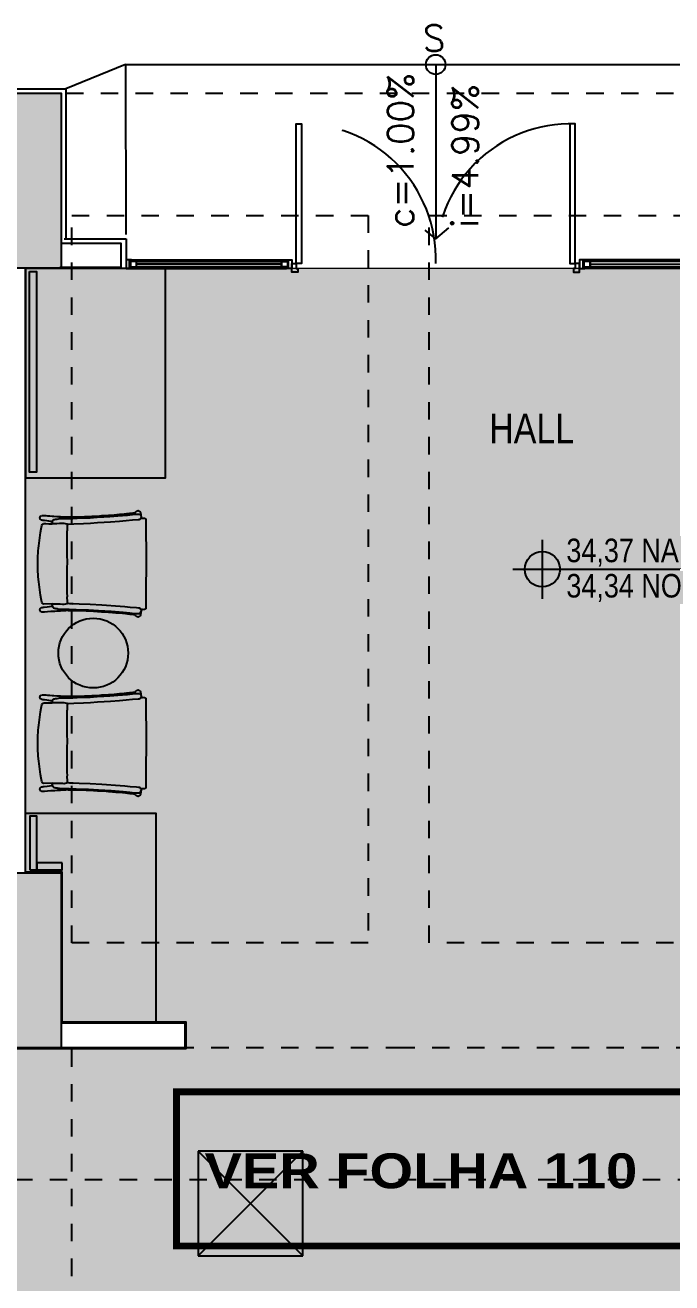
# Model space of a CAD drawing. Header units: metres. Extents: x -154 to 570, y -18 to 184.
# Drawn here: x -4.87 to -1.16, y 2.61 to 9.82 of the extents above; entities that cross this region are included whole.
import ezdxf
from ezdxf.enums import TextEntityAlignment as Align
from ezdxf.xclip import XClip

# ---------------------------------------------------------------- set-up
doc = ezdxf.new("R2010")
doc.units = ezdxf.units.M
doc.header["$XCLIPFRAME"] = 0
for name, pattern in [('CENTER', [2, 1.25, -0.25, 0.25, -0.25]), ('PUC TORRE B$0$DASHEDX2', [1.5, 1, -0.5]), ('PUC TORRE B$0$ESTILO_TQS_0004', [1.12, 0.5, -0.2, 0.01, -0.2, 0.01, -0.2]), ('PUC$0$DASHEDX2', [1.5, 1, -0.5])]:
    doc.linetypes.add(name, pattern=pattern)
for name, color, linetype in [('ARQ-AUX', 7, 'Continuous'), ('ARQ-SIM - EMBASAM', 1, 'Continuous'), ('ARQ-TXT - EMBASAM', 2, 'Continuous'), ('PA-NIVEL', 7, 'Continuous'), ('PA-PAISAGISMO', 7, 'Continuous'), ('PUC TORRE B$0$1', 232, 'PUC TORRE B$0$DASHEDX2'), ('PUC TORRE B$0$205', 7, 'PUC TORRE B$0$ESTILO_TQS_0004'), ('PUC TORRE B$0$4', 2, 'Continuous'), ('PUC TORRE B$0$ARQ-ALV ACAB', 4, 'Continuous'), ('PUC TORRE B$0$JL-LAY', 7, 'Continuous'), ('PUC$0$ARQ-ALV ACAB', 4, 'Continuous'), ('PUC$0$ARQ-ALV OSSO', 5, 'Continuous'), ('PUC$0$ARQ-CAX @ 1', 1, 'Continuous'), ('PUC$0$ARQ-PRJ', 7, 'PUC$0$DASHEDX2')]:
    doc.layers.add(name, color=color, linetype=linetype)
doc.layers.add('PUC$0$ARQ-FORRO', color=9, linetype='Continuous', lineweight=5)
doc.styles.add('Adesa', font='ARIALN.TTF')
doc.styles.add('ARN_3', font='arialbd.ttf', dxfattribs={"width": 1.25, "height": 3})
doc.styles.add('Romans', font='romans.shx')

# ---------------------------------------------------------------- blocks, each defined once
blk = doc.blocks.new('A$C23B574F5')
at = {"layer": 'PA-PAISAGISMO', "color": 7}
for p, q in [((-4.2914, 9.5947, 0), (-4.635, 9.4549, 0)), ((-4.2914, 9.5949, 0), (-0.7186, 9.5949, 0)), ((-4.2914, 9.5947, 0), (-4.2906, 8.6211, 0)), ((-2.5133, 8.5949, 0), (-2.5733, 8.6453, 0))]:
    blk.add_line(p, q, dxfattribs=at)
blk.add_lwpolyline([(-2.5133, 9.5949), (-2.5133, 8.5949), (-2.4371, 8.6586)], dxfattribs=at)
blk.add_circle((-2.5133, 9.5949, 0), 0.0562, dxfattribs=at)
at = {"layer": 'PA-NIVEL', "insert": (-2.5869, 9.8207, 0), "char_height": 0.15, "attachment_point": 1, "style": 'Romans'}
blk.add_mtext_dynamic_manual_height_columns('S{\\C7; }', width=0.335807, gutter_width=0, heights=[0.0626], dxfattribs=at)
at = {"layer": 'PA-NIVEL', "char_height": 0.15, "attachment_point": 1, "rotation": 90, "style": 'Romans'}
for s, insert in [('c=1.00%{\\C7; }', (-2.79, 8.659, 0)), ('i=4.99%{\\C7; }', (-2.419, 8.659, 0))]:
    blk.add_mtext_dynamic_manual_height_columns(s, width=2.128037, gutter_width=0, heights=[0.6232], dxfattribs=dict(at, insert=insert))
blk = doc.blocks.new('PUC TORRE B$0$DINNA JADER ALMEIDA')
at = {"color": 0}
for p, q in [((-0.2775, 0.596), (-0.2769, 0.5985)), ((-0.2774, 0.5923), (-0.2775, 0.596)), ((-0.2764, 0.5815), (-0.2774, 0.5923)), ((-0.2769, 0.5985), (-0.2759, 0.6009)), ((-0.2752, 0.5644), (-0.2764, 0.5815)), ((-0.2759, 0.6009), (-0.2743, 0.6032)), ((-0.2743, 0.6032), (-0.2721, 0.6051)), ((-0.2721, 0.6051), (-0.2697, 0.6066)), ((-0.2697, 0.6066), (-0.2673, 0.6076)), ((-0.2673, 0.6076), (-0.2644, 0.608)), ((-0.2644, 0.608), (-0.2619, 0.6079)), ((-0.2619, 0.6079), (-0.2592, 0.6073)), ((-0.2592, 0.6073), (-0.2568, 0.6062)), ((-0.2568, 0.6062), (-0.2545, 0.6047)), ((-0.2545, 0.6047), (-0.2525, 0.6026)), ((-0.2525, 0.6026), (-0.2511, 0.6004)), ((-0.2511, 0.6004), (-0.2499, 0.5967)), ((-0.2499, 0.5967), (-0.2495, 0.5937)), ((-0.2495, 0.5937), (-0.2491, 0.5911)), ((-0.2491, 0.5911), (-0.2479, 0.5832)), ((-0.2479, 0.5832), (-0.2458, 0.5672)), ((-0.2303, 0.5884), (-0.2296, 0.591)), ((-0.2301, 0.5385), (-0.2303, 0.5884)), ((-0.2296, 0.591), (-0.2277, 0.5933)), ((-0.2277, 0.5933), (-0.2244, 0.5952)), ((-0.2244, 0.5952), (-0.2203, 0.5966)), ((-0.2203, 0.5966), (-0.2006, 0.6012)), ((-0.2006, 0.6012), (-0.1902, 0.6035)), ((-0.1902, 0.6035), (-0.1901, 0.6034)), ((-0.1901, 0.6034), (-0.1898, 0.6027)), ((-0.1898, 0.6027), (-0.1893, 0.6025)), ((-0.1893, 0.6025), (-0.1889, 0.6029)), ((-0.1889, 0.6038), (-0.1792, 0.6059)), ((-0.1889, 0.6029), (-0.1889, 0.6038)), ((-0.1792, 0.6059), (-0.1033, 0.6151)), ((-0.1033, 0.6151), (-0.0748, 0.6178)), ((-0.0748, 0.6178), (-0.0602, 0.6187)), ((-0.0602, 0.6187), (-0.0448, 0.6195)), ((-0.0448, 0.6195), (-0.0296, 0.6198)), ((-0.0296, 0.6198), (-0.0147, 0.6201)), ((-0.0147, 0.6201), (0, 0.6202)), ((0, 0.6202), (0.0299, 0.6198)), ((0.0299, 0.6198), (0.0453, 0.6194)), ((0.0453, 0.6194), (0.0604, 0.6186)), ((0.0604, 0.6186), (0.0751, 0.6178)), ((0.0751, 0.6178), (0.0895, 0.6164)), ((0.0895, 0.6164), (0.1036, 0.6151)), ((0.1036, 0.6151), (0.1795, 0.6059)), ((0.1795, 0.6059), (0.189, 0.6038)), ((0.189, 0.6038), (0.1891, 0.6027)), ((0.1891, 0.6027), (0.1895, 0.6026)), ((0.1895, 0.6026), (0.19, 0.6025)), ((0.19, 0.6025), (0.1903, 0.6034)), ((0.1903, 0.6034), (0.1919, 0.6032)), ((0.1919, 0.6032), (0.2009, 0.6011)), ((0.2009, 0.6011), (0.2206, 0.5965)), ((0.2206, 0.5965), (0.2248, 0.5952)), ((0.2248, 0.5952), (0.2281, 0.5932)), ((0.2281, 0.5932), (0.23, 0.5906)), ((0.23, 0.5906), (0.2305, 0.5882)), ((0.2305, 0.5882), (0.2304, 0.5747)), ((0.2462, 0.5687), (0.248, 0.5813)), ((0.248, 0.5813), (0.2493, 0.591)), ((0.2493, 0.591), (0.25, 0.5971)), ((0.25, 0.5971), (0.2513, 0.6004)), ((0.2513, 0.6004), (0.253, 0.6028)), ((0.253, 0.6028), (0.2549, 0.6049)), ((0.2549, 0.6049), (0.2573, 0.6064)), ((0.2573, 0.6064), (0.2596, 0.6074)), ((0.2596, 0.6074), (0.262, 0.6079)), ((0.262, 0.6079), (0.2646, 0.6081)), ((0.2646, 0.6081), (0.2673, 0.6075)), ((0.2673, 0.6075), (0.2701, 0.6065)), ((0.2701, 0.6065), (0.2726, 0.6052)), ((0.2726, 0.6052), (0.2746, 0.6032)), ((0.2746, 0.6032), (0.2761, 0.6006)), ((0.2761, 0.6006), (0.2772, 0.5983)), ((0.2768, 0.5828), (0.2762, 0.5752)), ((0.2773, 0.589), (0.2768, 0.5828)), ((0.2772, 0.5982), (0.2776, 0.5956)), ((0.2776, 0.5928), (0.2773, 0.589)), ((0.2776, 0.5956), (0.2776, 0.5928)), ((-0.2738, 0.5451), (-0.2752, 0.5644)), ((-0.2723, 0.5225), (-0.2738, 0.5451)), ((-0.2716, 0.511), (-0.2723, 0.5225)), ((-0.2705, 0.4914), (-0.2716, 0.511)), ((-0.2574, 0.5058), (-0.2589, 0.498)), ((-0.2565, 0.5103), (-0.2574, 0.5058)), ((-0.2554, 0.517), (-0.2565, 0.5103)), ((-0.2547, 0.522), (-0.2554, 0.517)), ((-0.2543, 0.5239), (-0.2547, 0.522)), ((-0.2539, 0.5259), (-0.2543, 0.5239)), ((-0.2534, 0.5275), (-0.2539, 0.5259)), ((-0.2528, 0.5288), (-0.2534, 0.5275)), ((-0.2513, 0.5316), (-0.2528, 0.5288)), ((-0.2489, 0.5337), (-0.2513, 0.5316)), ((-0.2466, 0.535), (-0.2489, 0.5337)), ((-0.2441, 0.5358), (-0.2466, 0.535)), ((-0.2458, 0.5672), (-0.2439, 0.5528)), ((-0.2419, 0.5362), (-0.2441, 0.5358)), ((-0.2439, 0.5528), (-0.2419, 0.5362)), ((-0.2419, 0.5362), (-0.2391, 0.5366)), ((-0.2391, 0.5366), (-0.2342, 0.5374)), ((-0.2342, 0.5374), (-0.2315, 0.5381)), ((-0.2315, 0.5381), (-0.2301, 0.5385)), ((-0.2301, 0.5382), (-0.2301, 0.5125)), ((-0.2301, 0.5125), (-0.2301, 0.493)), ((0.2304, 0.5747), (0.2303, 0.5563)), ((0.2303, 0.5563), (0.2303, 0.5384)), ((0.2303, 0.5384), (0.2318, 0.538)), ((0.2303, 0.5194), (0.2303, 0.5384)), ((0.2303, 0.5121), (0.2303, 0.5194)), ((0.2304, 0.4953), (0.2303, 0.5121)), ((0.2318, 0.538), (0.2343, 0.5373)), ((0.2343, 0.5373), (0.2368, 0.5369)), ((0.2368, 0.5369), (0.2393, 0.5367)), ((0.2393, 0.5367), (0.2421, 0.5362)), ((0.2421, 0.5362), (0.2422, 0.5385)), ((0.2422, 0.5385), (0.2433, 0.547)), ((0.2422, 0.5362), (0.2448, 0.5357)), ((0.2433, 0.547), (0.2447, 0.5572)), ((0.2447, 0.5572), (0.2462, 0.5687)), ((0.2448, 0.5357), (0.2474, 0.5348)), ((0.2474, 0.5348), (0.2495, 0.5332)), ((0.2495, 0.5332), (0.2514, 0.5315)), ((0.2514, 0.5315), (0.2534, 0.5276)), ((0.2534, 0.5276), (0.2545, 0.5242)), ((0.2545, 0.5242), (0.2552, 0.5198)), ((0.2552, 0.5198), (0.2556, 0.5168)), ((0.2556, 0.5168), (0.2561, 0.5137)), ((0.2561, 0.5137), (0.2569, 0.5099)), ((0.2569, 0.5099), (0.2582, 0.5027)), ((0.2717, 0.5108), (0.2706, 0.4912)), ((0.2729, 0.5278), (0.2717, 0.5108)), ((0.2736, 0.5387), (0.2729, 0.5278)), ((0.2744, 0.5523), (0.2736, 0.5387)), ((0.2753, 0.5639), (0.2744, 0.5523)), ((0.2762, 0.5752), (0.2753, 0.5639)), ((-0.2701, 0.4852), (-0.2705, 0.4914)), ((-0.2699, 0.4794), (-0.2701, 0.4852)), ((-0.2695, 0.4734), (-0.2699, 0.4794)), ((-0.2692, 0.4676), (-0.2695, 0.4734)), ((-0.269, 0.4623), (-0.2692, 0.4676)), ((-0.2687, 0.4597), (-0.269, 0.4623)), ((-0.2684, 0.4577), (-0.2687, 0.4597)), ((-0.2687, 0.4158), (-0.2685, 0.4332)), ((-0.2686, 0.4459), (-0.2684, 0.4577)), ((-0.2685, 0.4332), (-0.2686, 0.4459)), ((-0.2595, 0.4405), (-0.2613, 0.3997)), ((-0.2594, 0.4774), (-0.2595, 0.4753)), ((-0.2595, 0.4753), (-0.2594, 0.474)), ((-0.2594, 0.474), (-0.2595, 0.4728)), ((-0.2595, 0.4728), (-0.2595, 0.4725)), ((-0.2595, 0.4725), (-0.2594, 0.4708)), ((-0.2591, 0.4544), (-0.2595, 0.4405)), ((-0.2593, 0.4835), (-0.2594, 0.4774)), ((-0.2594, 0.4708), (-0.2593, 0.4687)), ((-0.2589, 0.498), (-0.2593, 0.4913)), ((-0.2593, 0.4913), (-0.2593, 0.4835)), ((-0.2593, 0.4687), (-0.259, 0.4624)), ((-0.259, 0.4624), (-0.2591, 0.4544)), ((-0.2302, 0.4779), (-0.2303, 0.4721)), ((-0.2303, 0.4721), (-0.2303, 0.4685)), ((-0.2303, 0.4685), (-0.2264, 0.4508)), ((-0.2301, 0.493), (-0.2302, 0.4779)), ((-0.2289, 0.4186), (-0.2276, 0.449)), ((-0.2268, 0.4395), (-0.2287, 0.4192)), ((-0.2276, 0.449), (-0.2276, 0.4565)), ((-0.2256, 0.4465), (-0.2268, 0.4395)), ((-0.2264, 0.4508), (-0.2252, 0.4496)), ((-0.2249, 0.4482), (-0.2256, 0.4465)), ((-0.2252, 0.4496), (-0.2244, 0.4496)), ((-0.224, 0.4491), (-0.2249, 0.4482)), ((-0.2244, 0.4496), (-0.2208, 0.4502)), ((-0.222, 0.4496), (-0.224, 0.4491)), ((-0.2208, 0.4502), (-0.222, 0.4496)), ((-0.2207, 0.4502), (-0.2183, 0.4504)), ((-0.2183, 0.4504), (-0.1899, 0.4512)), ((-0.1899, 0.4512), (-0.1897, 0.4518)), ((-0.1897, 0.4518), (-0.1889, 0.452)), ((-0.1889, 0.452), (-0.1887, 0.4514)), ((-0.1887, 0.4514), (-0.1882, 0.451)), ((-0.1882, 0.451), (-0.1646, 0.4515)), ((-0.1646, 0.4515), (-0.1165, 0.4516)), ((-0.1165, 0.4516), (-0.0887, 0.4518)), ((-0.0887, 0.4518), (-0.0603, 0.4515)), ((-0.0603, 0.4515), (-0.0301, 0.4513)), ((-0.0301, 0.4513), (0.0151, 0.4509)), ((0.0151, 0.4509), (0.0455, 0.4516)), ((0.0455, 0.4516), (0.0746, 0.4518)), ((0.0746, 0.4518), (0.1028, 0.4517)), ((0.1028, 0.4517), (0.145, 0.4514)), ((0.145, 0.4514), (0.1877, 0.4512)), ((0.1877, 0.4512), (0.1887, 0.4512)), ((0.1887, 0.4512), (0.1889, 0.4514)), ((0.1889, 0.4514), (0.1891, 0.4519)), ((0.1891, 0.4519), (0.1894, 0.452)), ((0.1894, 0.452), (0.1899, 0.4519)), ((0.1899, 0.4519), (0.19, 0.4511)), ((0.19, 0.4511), (0.1914, 0.4511)), ((0.1914, 0.4511), (0.2074, 0.4509)), ((0.2074, 0.4509), (0.2184, 0.4507)), ((0.2184, 0.4507), (0.2241, 0.4503)), ((0.2241, 0.4503), (0.2259, 0.4503)), ((0.2259, 0.4503), (0.2266, 0.4511)), ((0.2266, 0.4511), (0.2272, 0.4537)), ((0.2272, 0.4537), (0.2306, 0.4685)), ((0.2277, 0.4562), (0.2278, 0.4523)), ((0.2278, 0.4523), (0.2278, 0.4435)), ((0.2278, 0.4435), (0.2292, 0.4146)), ((0.2304, 0.4809), (0.2304, 0.4953)), ((0.2306, 0.4694), (0.2304, 0.4809)), ((0.2306, 0.4685), (0.2306, 0.4694)), ((0.2582, 0.5027), (0.259, 0.499)), ((0.259, 0.499), (0.2594, 0.4926)), ((0.2594, 0.467), (0.2592, 0.4591)), ((0.2592, 0.4591), (0.2593, 0.4532)), ((0.2593, 0.4532), (0.2597, 0.4391)), ((0.2594, 0.4926), (0.2595, 0.485)), ((0.2596, 0.4736), (0.2594, 0.467)), ((0.2595, 0.485), (0.2597, 0.476)), ((0.2597, 0.476), (0.2595, 0.4741)), ((0.2595, 0.4741), (0.2596, 0.4736)), ((0.2597, 0.4391), (0.2605, 0.4191)), ((0.2689, 0.4595), (0.2687, 0.4582)), ((0.2687, 0.4582), (0.2687, 0.4578)), ((0.2687, 0.4578), (0.2687, 0.4572)), ((0.2687, 0.4572), (0.2687, 0.4533)), ((0.2687, 0.4533), (0.2688, 0.4455)), ((0.2688, 0.4397), (0.2687, 0.4326)), ((0.2688, 0.4455), (0.2688, 0.4397)), ((0.2691, 0.4624), (0.2689, 0.4595)), ((0.2697, 0.4733), (0.2691, 0.4624)), ((0.2706, 0.4912), (0.2697, 0.4733)), ((-0.271, 0.3424), (-0.2699, 0.3841)), ((-0.2699, 0.3841), (-0.2687, 0.4158)), ((-0.2613, 0.3997), (-0.264, 0.3301)), ((-0.2334, 0.3209), (-0.2308, 0.3831)), ((-0.2308, 0.3831), (-0.2289, 0.4186)), ((0.2292, 0.4146), (0.2314, 0.3582)), ((0.2605, 0.4191), (0.2617, 0.3947)), ((0.2617, 0.3947), (0.2632, 0.3487)), ((0.2687, 0.4326), (0.2689, 0.4155)), ((0.2689, 0.4155), (0.2697, 0.3945)), ((0.2697, 0.3945), (0.2706, 0.3531)), ((-0.2746, 0.2786), (-0.2733, 0.3002)), ((-0.2733, 0.3002), (-0.272, 0.3213)), ((-0.272, 0.3213), (-0.271, 0.3424)), ((-0.264, 0.3301), (-0.2671, 0.2724)), ((-0.2375, 0.2534), (-0.2334, 0.3209)), ((0.2314, 0.3582), (0.234, 0.3185)), ((0.234, 0.3185), (0.2369, 0.2778)), ((0.2632, 0.3487), (0.2646, 0.3209)), ((0.2646, 0.3209), (0.2669, 0.2794)), ((0.2706, 0.3531), (0.2717, 0.3317)), ((0.2717, 0.3317), (0.2728, 0.3106)), ((0.2728, 0.3106), (0.2741, 0.2894)), ((0.2741, 0.2894), (0.2755, 0.2671)), ((-0.2788, 0.215), (-0.2779, 0.2278)), ((-0.2779, 0.2278), (-0.2761, 0.2546)), ((-0.2761, 0.2546), (-0.2746, 0.2786)), ((-0.2671, 0.2724), (-0.272, 0.2)), ((-0.245, 0.1472), (-0.2375, 0.2534)), ((0.2369, 0.2778), (0.2389, 0.2393)), ((0.2389, 0.2393), (0.2416, 0.2039)), ((0.2669, 0.2794), (0.2691, 0.242)), ((0.2691, 0.242), (0.2716, 0.2065)), ((0.2755, 0.2671), (0.2763, 0.2544)), ((0.2763, 0.2544), (0.2772, 0.241)), ((0.2772, 0.241), (0.279, 0.2149)), ((-0.2853, 0.1339), (-0.2836, 0.1521)), ((-0.2836, 0.1521), (-0.282, 0.1721)), ((-0.282, 0.1721), (-0.2804, 0.193)), ((-0.2804, 0.193), (-0.2788, 0.215)), ((-0.272, 0.2), (-0.2773, 0.1311)), ((-0.2471, 0.121), (-0.245, 0.1472)), ((0.2416, 0.2039), (0.2453, 0.1529)), ((0.2453, 0.1529), (0.2484, 0.1132)), ((0.2716, 0.2065), (0.2749, 0.1618)), ((0.2749, 0.1618), (0.2792, 0.1065)), ((0.279, 0.2149), (0.2814, 0.1823)), ((0.2814, 0.1823), (0.2839, 0.1517)), ((0.2839, 0.1517), (0.2864, 0.1251)), ((-0.292, 0.0702), (-0.291, 0.0787)), ((-0.291, 0.0787), (-0.2908, 0.0829)), ((-0.2908, 0.0847), (-0.2905, 0.0855)), ((-0.2908, 0.084), (-0.2908, 0.0847)), ((-0.2908, 0.0829), (-0.2908, 0.084)), ((-0.2906, 0.0859), (-0.2905, 0.0875)), ((-0.2905, 0.0855), (-0.2906, 0.0859)), ((-0.2905, 0.0875), (-0.2903, 0.0885)), ((-0.2903, 0.0885), (-0.2902, 0.09)), ((-0.2902, 0.09), (-0.2894, 0.0942)), ((-0.2894, 0.0942), (-0.2889, 0.0982)), ((-0.2889, 0.0982), (-0.288, 0.106)), ((-0.288, 0.106), (-0.2868, 0.1179)), ((-0.2868, 0.1179), (-0.2853, 0.1339)), ((-0.2824, 0.0794), (-0.2838, 0.0683)), ((-0.2808, 0.0929), (-0.2824, 0.0794)), ((-0.2773, 0.1311), (-0.2808, 0.0929)), ((-0.253, 0.0539), (-0.2498, 0.0901)), ((-0.2498, 0.0901), (-0.2471, 0.121)), ((0.2484, 0.1132), (0.2515, 0.0775)), ((0.2515, 0.0775), (0.2543, 0.0448)), ((0.2792, 0.1065), (0.2827, 0.0766)), ((0.2827, 0.0766), (0.2852, 0.0588)), ((0.2864, 0.1251), (0.287, 0.1174)), ((0.287, 0.1174), (0.2877, 0.1108)), ((0.2877, 0.1108), (0.2882, 0.1055)), ((0.2882, 0.1055), (0.2887, 0.1011)), ((0.2887, 0.1011), (0.2897, 0.0932)), ((0.2897, 0.0932), (0.2906, 0.0884)), ((0.2906, 0.0884), (0.2908, 0.086)), ((0.2908, 0.086), (0.2906, 0.0854)), ((0.2906, 0.0854), (0.2909, 0.0847)), ((0.2909, 0.0847), (0.291, 0.0836)), ((0.291, 0.0836), (0.291, 0.0823)), ((0.291, 0.0823), (0.2912, 0.0787)), ((0.2912, 0.0787), (0.2918, 0.0729)), ((0.2918, 0.0729), (0.2923, 0.0696)), ((-0.3049, 0.0469), (-0.3043, 0.0496)), ((-0.3049, 0.0442), (-0.3049, 0.0469)), ((-0.3044, 0.0414), (-0.3049, 0.0442)), ((-0.3032, 0.0389), (-0.3044, 0.0414)), ((-0.3043, 0.0496), (-0.3031, 0.0523)), ((-0.3017, 0.0366), (-0.3032, 0.0389)), ((-0.3031, 0.0523), (-0.3014, 0.0544)), ((-0.2995, 0.0346), (-0.3017, 0.0366)), ((-0.3014, 0.0544), (-0.2995, 0.0561)), ((-0.2995, 0.0561), (-0.2974, 0.0579)), ((-0.2971, 0.0332), (-0.2995, 0.0346)), ((-0.2974, 0.0579), (-0.2949, 0.0603)), ((-0.2944, 0.0323), (-0.2971, 0.0332)), ((-0.2949, 0.0603), (-0.2937, 0.0613)), ((-0.2923, 0.0319), (-0.2944, 0.0323)), ((-0.2937, 0.0613), (-0.2936, 0.0621)), ((-0.2936, 0.0621), (-0.2929, 0.0653)), ((-0.2929, 0.0653), (-0.292, 0.0702)), ((-0.2805, 0.0294), (-0.2923, 0.0319)), ((-0.2846, 0.0602), (-0.2855, 0.0501)), ((-0.2855, 0.0501), (-0.2854, 0.0472)), ((-0.2854, 0.0472), (-0.2852, 0.0447)), ((-0.2852, 0.0447), (-0.2838, 0.0379)), ((-0.2845, 0.0621), (-0.2846, 0.0602)), ((-0.2838, 0.0683), (-0.2845, 0.0621)), ((-0.2838, 0.0379), (-0.2831, 0.0363)), ((-0.2831, 0.0363), (-0.2815, 0.0341)), ((-0.2815, 0.0341), (-0.2805, 0.0331)), ((-0.2805, 0.0331), (-0.2791, 0.0319)), ((-0.2751, 0.0289), (-0.2805, 0.0294)), ((-0.2791, 0.0319), (-0.2778, 0.0309)), ((-0.2778, 0.0309), (-0.2744, 0.0291)), ((-0.2705, 0.0284), (-0.2751, 0.0289)), ((-0.2744, 0.0291), (-0.2722, 0.0286)), ((-0.2663, 0.0283), (-0.2705, 0.0284)), ((-0.2632, 0.0288), (-0.2663, 0.0283)), ((-0.2622, 0.0292), (-0.2632, 0.0288)), ((-0.2627, 0.0163), (-0.2625, 0.0229)), ((-0.2625, 0.0112), (-0.2627, 0.0163)), ((-0.2625, 0.0229), (-0.2622, 0.0292)), ((-0.2619, 0.0075), (-0.2625, 0.0112)), ((-0.2621, 0.0291), (-0.2585, 0.0313)), ((-0.2607, 0.0049), (-0.2619, 0.0075)), ((-0.2593, 0.0032), (-0.2607, 0.0049)), ((-0.2586, 0.0026), (-0.2593, 0.0032)), ((-0.2586, 0.0022), (-0.2586, 0.0026)), ((-0.2585, 0.001), (-0.2586, 0.0022)), ((-0.2585, 0.0313), (-0.2566, 0.0336)), ((-0.2584, 0.0006), (-0.2585, 0.001)), ((-0.2582, 0.0003), (-0.2584, 0.0006)), ((-0.2579, 0.0001), (-0.2582, 0.0003)), ((-0.2575, 0.0001), (-0.2579, 0.0001)), ((-0.257, 0.0001), (-0.2575, 0.0001)), ((-0.2564, 0.0002), (-0.257, 0.0001)), ((-0.2566, 0.0336), (-0.255, 0.0371)), ((-0.2559, 0.0002), (-0.2564, 0.0002)), ((-0.2548, 0.0002), (-0.2559, 0.0002)), ((-0.255, 0.0371), (-0.2539, 0.0435)), ((-0.2497, 0.0001), (-0.2548, 0.0002)), ((-0.2539, 0.0435), (-0.253, 0.0539)), ((-0.2405, 0.0005), (-0.2497, 0.0001)), ((-0.227, 0.001), (-0.2405, 0.0005)), ((-0.2076, 0.0008), (-0.227, 0.001)), ((-0.1818, 0.0004), (-0.2076, 0.0008)), ((-0.155, 0.0002), (-0.1818, 0.0004)), ((-0.0997, 0.0002), (-0.155, 0.0002)), ((-0.0524, 0), (-0.0997, 0.0002)), ((0.0002, 0), (-0.0524, 0)), ((0.1548, 0.0001), (0.1001, 0)), ((0.1954, 0.0005), (0.1548, 0.0001)), ((0.2182, 0.0008), (0.1954, 0.0005)), ((0.2272, 0.0009), (0.2182, 0.0008)), ((0.2345, 0.0008), (0.2272, 0.0009)), ((0.2406, 0.0005), (0.2345, 0.0008)), ((0.2459, 0.0003), (0.2406, 0.0005)), ((0.25, 0.0001), (0.2459, 0.0003)), ((0.253, 0.0001), (0.25, 0.0001)), ((0.255, 0.0002), (0.253, 0.0001)), ((0.2543, 0.0448), (0.2547, 0.0392)), ((0.2547, 0.0392), (0.2559, 0.0346)), ((0.256, 0.0003), (0.255, 0.0002)), ((0.2559, 0.0346), (0.2566, 0.0332)), ((0.2566, 0.0002), (0.256, 0.0003)), ((0.2566, 0.0332), (0.2603, 0.03)), ((0.2571, 0.0001), (0.2566, 0.0002)), ((0.2576, 0.0001), (0.2571, 0.0001)), ((0.2581, 0.0001), (0.2576, 0.0001)), ((0.2584, 0.0003), (0.2581, 0.0001)), ((0.2585, 0.0006), (0.2584, 0.0003)), ((0.2587, 0.001), (0.2585, 0.0006)), ((0.2594, 0.0032), (0.2587, 0.0026)), ((0.2587, 0.0026), (0.2588, 0.0021)), ((0.2588, 0.0021), (0.2587, 0.001)), ((0.2608, 0.005), (0.2594, 0.0032)), ((0.2603, 0.03), (0.2624, 0.0292)), ((0.262, 0.0073), (0.2608, 0.005)), ((0.2627, 0.0112), (0.262, 0.0073)), ((0.2632, 0.0288), (0.2623, 0.0292)), ((0.2623, 0.0292), (0.2626, 0.0227)), ((0.2626, 0.0227), (0.2628, 0.0162)), ((0.2628, 0.0162), (0.2627, 0.0112)), ((0.2667, 0.0283), (0.2632, 0.0288)), ((0.2707, 0.0284), (0.2667, 0.0283)), ((0.2719, 0.0286), (0.2707, 0.0284)), ((0.275, 0.0292), (0.2718, 0.0286)), ((0.2733, 0.0287), (0.2719, 0.0286)), ((0.2805, 0.0293), (0.2733, 0.0287)), ((0.2782, 0.0308), (0.275, 0.0292)), ((0.2809, 0.033), (0.2782, 0.0308)), ((0.2848, 0.0302), (0.2805, 0.0293)), ((0.2828, 0.0355), (0.2809, 0.033)), ((0.2843, 0.038), (0.2828, 0.0355)), ((0.2854, 0.0447), (0.2843, 0.038)), ((0.2915, 0.0317), (0.2848, 0.0302)), ((0.2852, 0.0588), (0.2856, 0.0489)), ((0.2856, 0.0489), (0.2854, 0.0447)), ((0.2897, 0.0646), (0.2881, 0.0657)), ((0.2918, 0.063), (0.2897, 0.0646)), ((0.2945, 0.0323), (0.2915, 0.0317)), ((0.2937, 0.0614), (0.2918, 0.063)), ((0.2923, 0.0696), (0.2931, 0.0652)), ((0.2931, 0.0652), (0.2938, 0.0619)), ((0.2938, 0.0619), (0.2939, 0.0612)), ((0.2939, 0.0612), (0.2951, 0.0602)), ((0.2972, 0.0332), (0.2945, 0.0323)), ((0.2951, 0.0602), (0.2977, 0.0579)), ((0.2997, 0.0347), (0.2972, 0.0332)), ((0.2977, 0.0579), (0.3016, 0.0545)), ((0.3018, 0.0366), (0.2997, 0.0347)), ((0.3016, 0.0545), (0.3033, 0.0522)), ((0.3034, 0.0388), (0.3018, 0.0366)), ((0.3033, 0.0522), (0.3044, 0.0497)), ((0.3045, 0.0413), (0.3034, 0.0388)), ((0.3044, 0.0497), (0.3051, 0.047)), ((0.3051, 0.0441), (0.3045, 0.0413)), ((0.3051, 0.047), (0.3051, 0.0441)), ((0.0525, 0), (0.0002, 0)), ((0.1001, 0), (0.0525, 0))]:
    blk.add_line(p, q, dxfattribs=at)
blk = doc.blocks.new('PUC TORRE B$0$A$C624e849c')
at = {"layer": 'PUC TORRE B$0$JL-LAY'}
for points in [[(0.8017, 0.0207), (0, 0.0207), (0, -1.1784), (0.8017, -1.1784)], [(0.0219, 0.0032), (0.0619, 0.0032), (0.0619, -1.1468), (0.0219, -1.1468)], [(0.7467, -4.3), (0.21, -4.3), (0.21, -3.44), (0, -3.44), (0, -3.1009), (0.7468, -3.1009), (0.7467, -4.3)], [(0.0246, -3.4261), (0.0646, -3.4261), (0.0646, -3.1186), (0.0246, -3.1186)], [(0.21, -3.3861), (0.0646, -3.3861), (0.0646, -3.4261), (0.21, -3.4261)]]:
    blk.add_lwpolyline(points, close=True, dxfattribs=at)
blk.add_circle((0.3882, -2.1839, 0), 0.2, dxfattribs=at)
at = {"layer": 'PUC TORRE B$0$JL-LAY', "rotation": 90}
for p in [(0.6905, -1.6723), (0.6905, -2.7003)]:
    blk.add_blockref('PUC TORRE B$0$DINNA JADER ALMEIDA', p, dxfattribs=at)
blk = doc.blocks.new('*U1662')
for points in [[(0, -0.17), (0.025, -0.17), (0.025, -0.14), (0.035, -0.14), (0.035, -0.12), (0, -0.12), (0, -0.17)], [(1.65, -0.17), (1.625, -0.17), (1.625, -0.14), (1.615, -0.14), (1.615, -0.12), (1.65, -0.12), (1.65, -0.17)], [(0.025, -0.17), (0.025, -0.97), (0.055, -0.97), (0.055, -0.17)], [(1.625, -0.17), (1.625, -0.9702), (1.595, -0.9702), (1.595, -0.17)]]:
    blk.add_lwpolyline(points, close=True)
at = {"layer": 'PUC$0$ARQ-PRJ'}
for centre, start, end in [((0.0505, -0.1958), 268.11777, 1.90745), ((1.5995, -0.1958), 178.09255, 271.88223)]:
    blk.add_arc(centre, 0.775, start, end, dxfattribs=at)
blk = doc.blocks.new('*U1664')
at = {"color": 0, "linetype": 'ByBlock', "ltscale": 0.5}
for points in [[(0.02, -0.045), (0.02, -0.045), (0.02, -0.045), (0.02, -0.045), (0.02, -0.045), (0.02, -0.045), (0.02, -0.045), (0.02, -0.045), (0.02, -0.045), (0.03, -0.045), (0.03, -0.05), (0, -0.05), (0, 0), (0.03, 0), (0.03, -0.005), (0.02, -0.005), (0.02, -0.045)], [(0.93, -0.045), (0.93, -0.045), (0.93, -0.045), (0.93, -0.045), (0.93, -0.045), (0.93, -0.045), (0.93, -0.045), (0.93, -0.045), (0.93, -0.045), (0.92, -0.045), (0.92, -0.05), (0.95, -0.05), (0.95, 0), (0.92, 0), (0.92, -0.005), (0.93, -0.005), (0.93, -0.045)], [(0.025, -0.01), (0.06, -0.01), (0.06, -0.04), (0.025, -0.04)], [(0.925, -0.01), (0.89, -0.01), (0.89, -0.04), (0.925, -0.04)]]:
    blk.add_lwpolyline(points, close=True, dxfattribs=at)
at = {"color": 8, "linetype": 'ByBlock', "ltscale": 0.5}
for points in [[(0.92, 0), (0.03, 0)], [(0.92, -0.05), (0.03, -0.05)]]:
    blk.add_lwpolyline(points, dxfattribs=at)
at = {"color": 7, "linetype": 'ByBlock', "ltscale": 0.5}
blk.add_lwpolyline([(0.89, -0.01), (0.89, -0.04), (0.06, -0.04), (0.06, -0.01)], close=True, dxfattribs=at)
blk.add_lwpolyline([(0.06, -0.025), (0.89, -0.025)], dxfattribs=at)
blk = doc.blocks.new('*U1663')
at = {"color": 0, "linetype": 'ByBlock', "ltscale": 0.5}
for points in [[(0.02, -0.045), (0.02, -0.045), (0.02, -0.045), (0.02, -0.045), (0.02, -0.045), (0.02, -0.045), (0.02, -0.045), (0.02, -0.045), (0.02, -0.045), (0.03, -0.045), (0.03, -0.05), (0, -0.05), (0, 0), (0.03, 0), (0.03, -0.005), (0.02, -0.005), (0.02, -0.045)], [(0.98, -0.045), (0.98, -0.045), (0.98, -0.045), (0.98, -0.045), (0.98, -0.045), (0.98, -0.045), (0.98, -0.045), (0.98, -0.045), (0.98, -0.045), (0.97, -0.045), (0.97, -0.05), (1, -0.05), (1, 0), (0.97, 0), (0.97, -0.005), (0.98, -0.005), (0.98, -0.045)], [(0.025, -0.01), (0.06, -0.01), (0.06, -0.04), (0.025, -0.04)], [(0.975, -0.01), (0.94, -0.01), (0.94, -0.04), (0.975, -0.04)]]:
    blk.add_lwpolyline(points, close=True, dxfattribs=at)
at = {"color": 8, "linetype": 'ByBlock', "ltscale": 0.5}
for points in [[(0.97, 0), (0.03, 0)], [(0.97, -0.05), (0.03, -0.05)]]:
    blk.add_lwpolyline(points, dxfattribs=at)
at = {"color": 7, "linetype": 'ByBlock', "ltscale": 0.5}
blk.add_lwpolyline([(0.94, -0.01), (0.94, -0.04), (0.06, -0.04), (0.06, -0.01)], close=True, dxfattribs=at)
blk.add_lwpolyline([(0.06, -0.025), (0.94, -0.025)], dxfattribs=at)
blk = doc.blocks.new('PUC$0$forro area comum')
at = {"layer": 'PUC$0$ARQ-FORRO'}
h = blk.add_hatch(color=256, dxfattribs=at)
h.dxf.hatch_style = 1
h.paths.add_polyline_path([(11.6882, 2.455), (11.6882, 2.0562), (14.5982, 2.0547), (14.5982, 2.455), (22.4606, 2.455), (22.4606, 2.0562), (25.295, 2.056), (25.295, 2.4552), (26.4562, 2.4546), (26.4563, 3.9549), (5.17, 3.9599), (5.0963, 3.9584), (3.8246, 3.96), (3.825, 9.24), (2.3202, 9.2404), (2.3201, 3.955), (-1.06, 3.955), (-1.06, 4.3049), (-0.355, 4.305), (-0.355, 4.5591), (-0.2032, 4.5606), (-0.2032, 8.4256), (-4.865, 8.4256), (-4.865, 4.9649), (-4.6551, 4.9649), (-4.655, 4.1049), (-3.945, 4.1049), (-3.945, 3.9549), (-11.1863, 3.9549), (-11.1863, 2.455), (-10.025, 2.455), (-10.025, 2.0558), (-7.1264, 2.0558), (-7.1264, 2.455)])
at = {"layer": 'PUC$0$ARQ-FORRO', "elevation": 0}
blk.add_lwpolyline([(5.0963, 3.9584), (3.8246, 3.96), (3.825, 9.24), (2.3202, 9.2404), (2.3201, 3.955), (-1.06, 3.955), (-1.06, 4.3049), (-0.355, 4.305), (-0.355, 4.5591), (-0.2032, 4.5606), (-0.2032, 8.4256), (-4.865, 8.4256), (-4.865, 4.9649), (-4.6551, 4.9649), (-4.655, 4.1049), (-3.945, 4.1049), (-3.945, 3.9549), (-11.1863, 3.9549), (-11.1863, 2.455), (-10.025, 2.455), (-10.025, 2.0558), (-7.1264, 2.0558), (-7.1264, 2.455), (11.6882, 2.455)], dxfattribs=at)
blk = doc.blocks.new('PUC$0$A$Cba286b38')
at = {"layer": 'PUC$0$ARQ-PRJ'}
for p, q in [((-4.4559, 2.2366, 0), (-5.0559, 2.2366, 0)), ((-5.0559, 2.2366, 0), (-5.0559, 1.6366, 0)), ((-4.4559, 1.6366, 0), (-5.0559, 2.2366, 0)), ((-5.0559, 1.6366, 0), (-4.4559, 2.2366, 0)), ((-4.4559, 1.6366, 0), (-4.4559, 2.2366, 0)), ((-5.0559, 1.6366, 0), (-4.4559, 1.6366, 0))]:
    blk.add_line(p, q, dxfattribs=at)
blk = doc.blocks.new('PUC')
at = {"layer": 'PUC$0$ARQ-ALV ACAB'}
for p, q in [((-4.635, 9.4548), (-4.635, 8.5956, 0)), ((-4.6433, 8.5956, 0), (-4.2883, 8.5956, 0)), ((-4.2883, 8.5956, 0), (-4.2883, 8.4256, 0)), ((-4.2883, 8.4256, 0), (-4.865, 8.4256, 0))]:
    blk.add_line(p, q, dxfattribs=at)
at = {"layer": 'PUC$0$ARQ-ALV ACAB', "elevation": 0}
for points in [[(-7.1934, 8.5949), (-7.1934, 9.4548), (-4.635, 9.4548)], [(-4.655, 4.1049), (-4.655, 4.9649), (-4.865, 4.9649), (-4.865, 8.4256)], [(-10.43, 3.9549), (-3.945, 3.9549), (-3.945, 4.1049), (-4.655, 4.1049)]]:
    blk.add_lwpolyline(points, dxfattribs=at)
at = {"layer": 'PUC$0$ARQ-ALV OSSO', "elevation": 0}
for points in [[(-4.66, 8.5706), (-4.3183, 8.5706), (-4.3183, 8.4306), (-4.6683, 8.4306)], [(-4.6683, 3.9599), (-3.95, 3.9599), (-3.95, 4.0999), (-4.66, 4.0999)]]:
    blk.add_lwpolyline(points, dxfattribs=at)
at = {"layer": 'PUC$0$ARQ-PRJ'}
for p, q in [((-3.2759, 3.3666, 0), (-3.8759, 3.3666, 0)), ((-3.8759, 3.3666, 0), (-3.8759, 2.7666, 0)), ((-3.2759, 2.7666, 0), (-3.8759, 3.3666, 0)), ((-3.8759, 2.7666, 0), (-3.2759, 3.3666, 0)), ((-3.2759, 2.7666, 0), (-3.2759, 3.3666, 0)), ((-3.8759, 2.7666, 0), (-3.2759, 2.7666, 0))]:
    blk.add_line(p, q, dxfattribs=at)
blk.add_blockref('PUC$0$A$Cba286b38', (1.18, 1.13, 0))
at = {"layer": 'PUC$0$ARQ-CAX @ 1', "rotation": 180}
for name, p in [('*U1662', (-1.6883, 8.2849, 0)), ('*U1664', (-3.3383, 8.4256, 0))]:
    blk.add_blockref(name, p, dxfattribs=at)
at = {"layer": 'PUC$0$ARQ-CAX @ 1', "xscale": -1, "rotation": 180}
blk.add_blockref('*U1663', (-1.6883, 8.4256, 0), dxfattribs=at)
at = {"layer": 'PUC$0$ARQ-FORRO'}
blk.add_blockref('PUC$0$forro area comum', (0, 0), dxfattribs=at)
blk = doc.blocks.new('PUC TORRE B$0$est-lo-07-6sb-r00')
at = {"layer": 'PUC TORRE B$0$4'}
h = blk.add_hatch(color=8, dxfattribs=at)
h.dxf.hatch_style = 1
h.paths.add_polyline_path([(213.004314, 592.98646), (232.004314, 592.98646), (232.004314, 743.98646), (213.004314, 743.98646)], flags=17)
h.paths.add_polyline_path([(517.003016, 942.98646), (353.003016, 942.98646), (353.003016, 923.986062), (498.003016, 923.986062), (498.003016, 465.008359), (498.003039, 465.008359), (498.003039, 450.008359), (498.003039, 395.98646), (517.003016, 395.98646)])
h.paths.add_polyline_path([(3672.003309, 253.001099), (3672.003309, 388.001099), (3637.003309, 388.001099), (3637.003309, 253.001099)])
h.paths.add_polyline_path([(3637.003309, 942.98646), (3637.003194, 872.98646), (3653.003309, 872.98646), (3653.003309, 599.001099), (3637.003309, 599.001099), (3637.003309, 539.001099), (3672.003309, 539.001099), (3672.003309, 942.98646)])
h.paths.add_polyline_path([(3672.003424, 102.001099), (3637.003309, 102.001099), (3637.003309, 42.001099), (3653.003307, 42.001099), (3653.003307, -229.998901), (3637.003309, -229.998901), (3637.003309, -299.998901), (3672.003424, -299.998901)])
h.paths.add_polyline_path([(3075.003309, -299.999844), (3110.003309, -299.999844), (3110.003309, -199.999844), (3075.003309, -199.999844)])
h.paths.add_polyline_path([(3075.003309, 270.500177), (3110.003309, 270.500177), (3110.003309, 370.500177), (3075.003309, 370.500177)])
h.paths.add_polyline_path([(520.003309, 942.98646), (520.003309, 395.98646), (555.003309, 395.98646), (555.003309, 451.98646), (539.003309, 451.98646), (539.003309, 872.98646), (555.003309, 872.98646), (555.003309, 942.98646)])
h.paths.add_polyline_path([(-2102.995138, 253.000177), (-2102.995138, 388.000177), (-2137.995138, 388.000177), (-2137.995138, 253.000177)])
h.paths.add_polyline_path([(-2137.995138, 101.999935), (-2137.995138, -299.999844), (-2102.995138, -299.999844), (-2102.995138, -229.999844), (-2118.995138, -229.999844), (-2118.995138, 41.999935), (-2102.995138, 41.999935), (-2102.995138, 101.999935)])
h.paths.add_polyline_path([(-2137.995141, 942.98646), (-2137.995141, 538.988972), (-2102.995141, 538.988972), (-2102.995141, 598.988972), (-2118.995141, 598.988972), (-2118.995141, 872.98646), (-2102.995141, 872.98646), (-2102.995141, 942.98646)])
h.paths.add_polyline_path([(520.003309, 245.003526), (520.003309, -299.999844), (555.003309, -299.999844), (555.003309, -229.999844), (539.003309, -229.999844), (539.003309, 185.003526), (555.003309, 185.003526), (555.003309, 245.003526)])
h.paths.add_polyline_path([(-34.995574, 942.98646), (-34.995574, 872.98646), (-18.995574, 872.98646), (-18.995574, 455.98646), (-34.995574, 455.98646), (-34.995574, 395.98646), (232.004426, 395.98646), (232.004426, 481.98646), (213.004426, 481.98646), (213.004426, 414.98646), (0.004426, 414.98646), (0.004426, 923.98646), (213.004426, 923.98646), (213.004426, 854.98646), (232.004426, 854.98646), (232.004426, 923.98646), (252.004426, 923.98646), (252.004426, 942.98646)])
h.paths.add_polyline_path([(3075.003309, 842.98646), (3110.003309, 842.98646), (3110.003309, 942.98646), (3075.003309, 942.98646)])
h.paths.add_polyline_path([(2530.003309, -299.999844), (2570.003309, -299.999844), (2570.003309, -199.999844), (2530.003309, -199.999844)])
h.paths.add_polyline_path([(2530.003309, 145.003526), (2570.003309, 145.003526), (2570.003309, 245.003526), (2530.003309, 245.003526)])
h.paths.add_polyline_path([(2530.003309, 395.98646), (2570.003309, 395.98646), (2570.003309, 495.98646), (2530.003309, 495.98646)])
h.paths.add_polyline_path([(2530.003309, 842.98646), (2570.003309, 842.98646), (2570.003309, 942.98646), (2530.003309, 942.98646)])
h.paths.add_polyline_path([(1995.003309, -299.999844), (2030.003309, -299.999844), (2030.003309, -199.999844), (1995.003309, -199.999844)])
h.paths.add_polyline_path([(1995.003309, 145.003526), (2030.003309, 145.003526), (2030.003309, 245.003526), (1995.003309, 245.003526)])
h.paths.add_polyline_path([(1995.003309, 395.98646), (2030.003309, 395.98646), (2030.003309, 495.98646), (1995.003309, 495.98646)])
h.paths.add_polyline_path([(1995.003309, 842.98646), (2030.003309, 842.98646), (2030.003309, 942.98646), (1995.003309, 942.98646)])
h.paths.add_polyline_path([(1460.003309, -299.999844), (1495.003309, -299.999844), (1495.003309, -199.999844), (1460.003309, -199.999844)])
h.paths.add_polyline_path([(1460.003309, 145.003526), (1495.003309, 145.003526), (1495.003309, 245.003526), (1460.003309, 245.003526)])
h.paths.add_polyline_path([(1460.176641, 395.98646), (1495.176641, 395.98646), (1495.176641, 495.98646), (1460.176641, 495.98646)])
h.paths.add_polyline_path([(1460.003309, 842.98646), (1495.003309, 842.98646), (1495.003309, 942.98646), (1460.003309, 942.98646)])
h.paths.add_polyline_path([(925.003309, -299.999844), (960.003309, -299.999844), (960.003309, -199.999844), (925.003309, -199.999844)])
h.paths.add_polyline_path([(925.003309, 145.003526), (960.003309, 145.003526), (960.003309, 245.003526), (925.003309, 245.003526)])
h.paths.add_polyline_path([(925.003309, 395.98646), (960.003309, 395.98646), (960.003309, 495.98646), (925.003309, 495.98646)])
h.paths.add_polyline_path([(925.003309, 842.98646), (960.003309, 842.98646), (960.003309, 942.98646), (925.003309, 942.98646)])
h.paths.add_polyline_path([(-1582.999721, -299.999844), (-1547.999721, -299.999844), (-1547.999721, -199.999844), (-1582.999721, -199.999844)])
h.paths.add_polyline_path([(-500.999721, -299.999844), (-465.999721, -299.999844), (-465.999721, -199.999844), (-500.999721, -199.999844)])
h.paths.add_polyline_path([(-1042.999721, -299.999844), (-1002.999721, -299.999844), (-1002.999721, -199.999844), (-1042.999721, -199.999844)])
h.paths.add_polyline_path([(-500.999721, 145.003526), (-465.999721, 145.003526), (-465.999721, 245.003526), (-500.999721, 245.003526)])
h.paths.add_polyline_path([(-1042.999721, 145.003526), (-1002.999721, 145.003526), (-1002.999721, 245.003526), (-1042.999721, 245.003526)])
h.paths.add_polyline_path([(-500.999721, 395.98646), (-465.999721, 395.98646), (-465.999721, 495.98646), (-500.999721, 495.98646)])
h.paths.add_polyline_path([(-1042.999721, 395.98646), (-1002.999721, 395.98646), (-1002.999721, 495.98646), (-1042.999721, 495.98646)])
h.paths.add_polyline_path([(-1582.999721, 270.500177), (-1547.999721, 270.500177), (-1547.999721, 370.500177), (-1582.999721, 370.500177)])
h.paths.add_polyline_path([(-500.999721, 842.98646), (-465.999721, 842.98646), (-465.999721, 942.98646), (-500.999721, 942.98646)])
h.paths.add_polyline_path([(-1042.999721, 842.98646), (-1002.999721, 842.98646), (-1002.999721, 942.98646), (-1042.999721, 942.98646)])
h.paths.add_polyline_path([(-1582.999721, 842.98646), (-1547.999721, 842.98646), (-1547.999721, 942.98646), (-1582.999721, 942.98646)])
h.paths.add_polyline_path([(-35, 245.003526), (-35, 185.003526), (-19, 185.003526), (-19, -230), (-35, -230), (-35, -300), (517, -300), (517, 245), (498, 245), (498, -281), (0, -281), (0, -19), (255, -19), (255, 245.003526), (178.5, 245.003526), (178.5, 226.003526), (236, 226.003526), (236, 0), (0, 0), (0, 226.003526), (57.5, 226.003526), (57.5, 245.003526)])
at = {"layer": 'PUC TORRE B$0$1'}
for p, q in [((-459.999721, 455.98646), (-459.999721, 872.98646)), ((-459.999721, 872.98646), (-289.985237, 872.98646)), ((-289.985237, 872.98646), (-289.985237, 455.98646)), ((-254.985237, 455.98646), (-254.985237, 872.98646)), ((-289.985237, 455.98646), (-459.999721, 455.98646)), ((-34.996088, 455.98646), (-254.985237, 455.98646)), ((-459.999721, 245.003526), (-459.999721, 395.98646)), ((-459.999721, 395.98646), (-273.377184, 395.98646))]:
    blk.add_line(p, q, dxfattribs=at)
for points in [[(-273.377184, 942.98646), (-465.999721, 942.98646)], [(-34.995574, 942.98646), (-273.377184, 942.98646)], [(-254.985237, 872.98646), (-34.995574, 872.98646)], [(-273.377184, 395.98646), (-34.995574, 395.98646)]]:
    blk.add_lwpolyline(points, dxfattribs=at)
at = {"layer": 'PUC TORRE B$0$205'}
blk.add_line((-2259.087141, 320.423392), (3872.599049, 320.423392), dxfattribs=at)
at = {"layer": 'PUC TORRE B$0$4', "linetype": 'Continuous'}
for points in [[(-500.999721, 842.98646), (-465.999721, 842.98646), (-465.999721, 942.98646), (-500.999721, 942.98646), (-500.999721, 842.98646)], [(-500.999721, 395.98646), (-465.999721, 395.98646), (-465.999721, 495.98646), (-500.999721, 495.98646), (-500.999721, 395.98646)]]:
    blk.add_lwpolyline(points, dxfattribs=at)
blk = doc.blocks.new('PUC TORRE B')
at = {"linetype": 'Continuous', "xscale": 0.01, "yscale": 0.01, "zscale": 0.01}
blk.add_blockref('PUC TORRE B$0$est-lo-07-6sb-r00', (0, 0), dxfattribs=at)
blk.add_blockref('PUC', (0, 0))
at = {"layer": 'PUC TORRE B$0$ARQ-ALV ACAB'}
blk.add_blockref('PUC TORRE B$0$A$C624e849c', (-4.865, 8.4049, 0), dxfattribs=at)
blk = doc.blocks.new('NipAcOs')
at = {"layer": 'ARQ-SIM - EMBASAM'}
h = blk.add_hatch(color=256, dxfattribs=at)
h.dxf.hatch_style = 1
h.paths.add_polyline_path([(0, 0.15, 0.414214), (-0.15, 0), (0, 0)])
h.paths.add_polyline_path([(0.15, 0), (0, 0), (0, -0.15, 0.414214)])
for p, q in [((0, -0.25), (0, 0.25)), ((-0.25, 0), (0.15, 0)), ((0.15, 0), (1.583, 0))]:
    blk.add_line(p, q, dxfattribs=at)
blk.add_circle((0, 0), 0.15, dxfattribs=at)
at = {"style": 'Adesa'}
for p in [(0.204, 0.06), (0.204, -0.24)]:
    blk.add_attdef('000,00', p, '', height=0.2, dxfattribs=at)

msp = doc.modelspace()

# ---------------------------------------------------------------- linework, layer by layer
at = {"color": 12, "linetype": 'CENTER', "ltscale": 10, "const_width": 0.04}
msp.add_lwpolyline([(-3.9998, 3.7065), (-1.0335, 3.7065), (-1.0335, 2.8221), (-3.9998, 2.8221)], close=True, dxfattribs=at)

# ---------------------------------------------------------------- block references
at = {"layer": 'ARQ-AUX'}
msp.add_blockref('A$C23B574F5', (0, 0, 0), dxfattribs=at)
ref = msp.add_blockref('PUC TORRE B', (0, 0), dxfattribs=at)
XClip(ref).set_block_clipping_path([(-22.1257387469, -3.8879528525), (38.8233554118, 13.297728756)])
at = {"layer": 'ARQ-SIM - EMBASAM'}
ref = msp.add_blockref('NipAcOs', (-1.9016, 6.7016), dxfattribs=dict(at, xscale=0.675, yscale=0.675, zscale=0.675))
ref.add_attrib('000,00', '34,34 NO', (-1.7639, 6.5396), dxfattribs={"layer": '0', "color": 2, "height": 0.135, "style": 'Adesa'})
ref.add_attrib('000,00', '34,37 NA', (-1.7639, 6.7421), dxfattribs={"layer": '0', "color": 2, "height": 0.135, "style": 'Adesa'})

# ---------------------------------------------------------------- texts
at = {"color": 12, "style": 'ARN_3', "width": 1.15}
msp.add_text('VER FOLHA 110', height=0.2, dxfattribs=at).set_placement((-3.8389, 3.1531))
at = {"layer": 'ARQ-TXT - EMBASAM', "style": 'Adesa'}
msp.add_text('HALL', height=0.17, dxfattribs=at).set_placement((-1.9628, 7.5088, 0), align=Align.MIDDLE)

doc.saveas('drawing.dxf')
